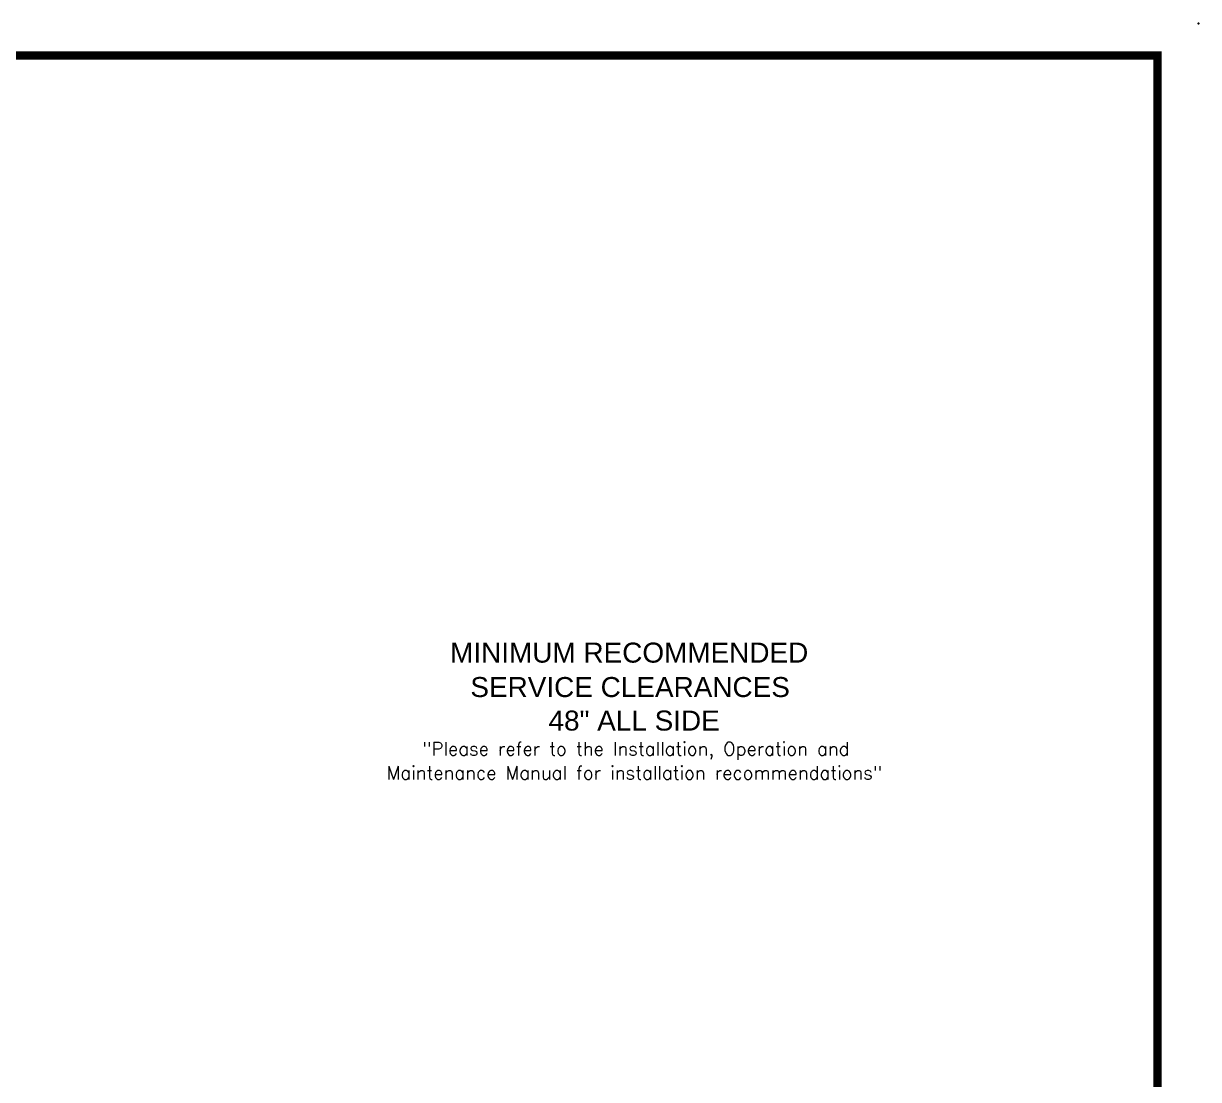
# Model space of a CAD drawing. Header units: inches. Extents: x 3125 to 3654, y -700 to -366.
# Drawn here: x 3472.2 to 3653.8, y -529.6 to -366.4 of the extents above; entities that cross this region are included whole.
import ezdxf
from ezdxf.enums import TextEntityAlignment as Align

# ---------------------------------------------------------------- set-up
doc = ezdxf.new("R2010")
doc.units = ezdxf.units.IN
doc.header["$MEASUREMENT"] = 0
doc.header["$PDSIZE"] = -1
doc.styles.add('dimentions', font='arial.ttf')
doc.styles.add('SIMPLEX', font='SIMPLEX')

msp = doc.modelspace()

# ---------------------------------------------------------------- linework, layer by layer
at = {"color": 7, "lineweight": 25, "const_width": 1.28}
msp.add_lwpolyline([(3134.25, -692.1), (3647.47, -692.1), (3647.47, -371.34), (3134.25, -371.34), (3134.25, -692.1)], dxfattribs=at)
at = {"color": 7, "lineweight": 25}
msp.add_point((3653.83, -366.39), dxfattribs=at)

# ---------------------------------------------------------------- texts
at = {"color": 7, "lineweight": 25, "style": 'dimentions'}
for s, p in [('MINIMUM RECOMMENDED', (3538.14, -465.15)), ('SERVICE CLEARANCES', (3541.27, -470.47)), ('48" ALL SIDE ', (3553.35, -475.65))]:
    msp.add_text(s, height=3.0888, dxfattribs=at).set_placement(p)
at = {"color": 7, "lineweight": 25, "style": 'SIMPLEX'}
for s, p in [('"Please refer to the Installation, Operation and', (3566.86, -479.49)), ('Maintenance Manual for installation recommendations"', (3566.62, -483.21))]:
    msp.add_text(s, height=2.051, dxfattribs=at).set_placement(p, align=Align.CENTER)

doc.saveas('drawing.dxf')
